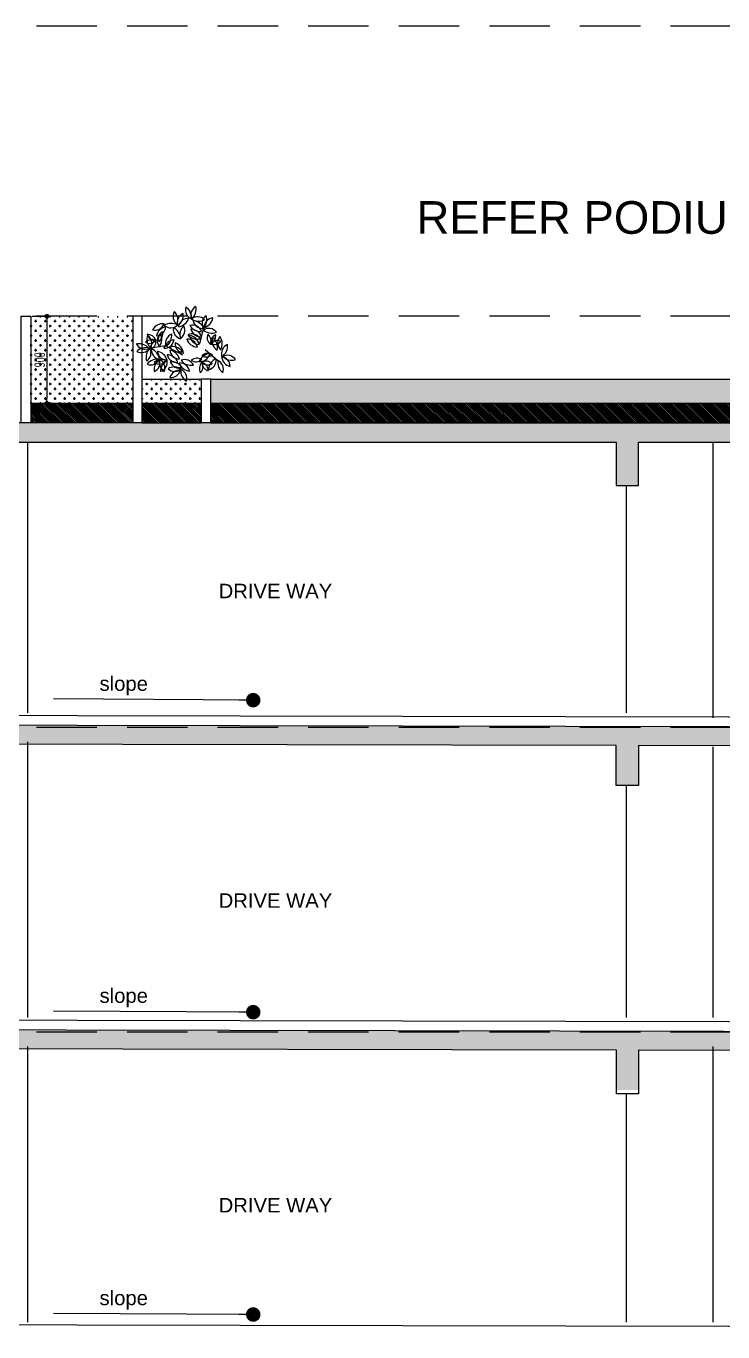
# Model space of a CAD drawing. Header units: millimetres. Extents: x -414464 to 1686, y -90036 to 108605.
# Drawn here: x -352795 to -345584, y 5265 to 18765 of the extents above; entities that cross this region are included whole.
import ezdxf

# ---------------------------------------------------------------- set-up
doc = ezdxf.new("R2010")
doc.units = ezdxf.units.MM
doc.header["$LTSCALE"] = 1000
doc.header["$MEASUREMENT"] = 0
for name, pattern in [('AUDIT_D_120904163729-0', [0]), ('CENTER', [2, 1.25, -0.25, 0.25, -0.25]), ('HIDDEN2', [0.1875, 0.125, -0.0625])]:
    doc.linetypes.add(name, pattern=pattern)
doc.layers.get('0').update_dxf_attribs({"linetype": 'AUDIT_D_120904163729-0'})
for name, color, linetype in [('a-floor finish', 26, 'Continuous'), ('a-hat rcc', 252, 'Continuous'), ('a-pl ele', 225, 'Continuous'), ('a-rcc', 3, 'Continuous'), ('HATCH', 8, 'Continuous'), ('LEVEL', 7, 'Continuous'), ('PRESTXT', 7, 'Continuous'), ('RSP COMMENTS', 30, 'CENTER')]:
    doc.layers.add(name, color=color, linetype=linetype)
doc.styles.add('arial', font='sanss___.ttf')
doc.styles.add('DIM150', font='SIMPLEX.shx', dxfattribs={"width": 0.6})
doc.dimstyles.new('dim150', dxfattribs={"dimtxt": 250, "dimasz": 50, "dimexe": 15, "dimexo": 15, "dimgap": 25, "dimtad": 1, "dimdec": 0, "dimzin": 9, "dimdsep": 32, "dimtxsty": 'DIM150', "dimblk1": 'DOT', "dimblk2": 'DOT', "dimsah": 1, "dimcen": 2.5, "dimclrd": 1, "dimclre": 8, "dimclrt": 2, "dimadec": 0, "dimazin": 0, "dimtfac": 1, "dimtdec": 0, "dimtmove": 2, "dimatfit": 3, "dimldrblk": 'DOT', "dimfxl": 1, "dimarcsym": 0})
pattern_1 = [(49.99999999999999, (-363860.9501798373, 15764.99993706564), (143.4520365201507, -12.55042699651902), [15, -165]), (355, (-363860.9501798373, 15764.99993706564), (-27.7502667226, 150.4384267400024), [12, -132]), (100.45144446, (-363848.9958436373, 15763.95406826564), (115.7017693454224, 137.8879981937259), [12.74803839999999, -140.2284223999999]), (46.18420000000002, (-363860.9501798373, 15804.99993706564), (213.4482661343145, -33.10385615861531), [22.49999999999998, -247.4999999999999]), (96.63563549, (-363843.1628308373, 15802.24127566564), (186.9323891348457, 194.8237201549101), [19.1220684, -210.342752]), (351.1841639899999, (-363860.9501798373, 15804.99993706564), (186.9323890109546, 194.823720053998), [18, -198.0000002]), (21, (-363840.9501798373, 15794.99993706564), (119.3814104236923, -80.52377813306776), [15, -165]), (326.0000000000001, (-363840.9501798373, 15794.99993706564), (48.66306638431634, 145.0300090093706), [12, -132]), (71.45144474, (-363831.0017290373, 15788.28962226564), (168.0444753459942, 64.50623056127077), [12.748038, -140.2284224]), (37.50000000000001, (-363860.9501798373, 15764.99993706564), (2.431971063458134, 66.5787707662623), [0, -130.4, 0, -134, 0, -132.5]), (7.499999999999999, (-363860.9501798373, 15764.99993706564), (52.61390748842972, 78.88234237647205), [0, -76.39999999999999, 0, -127.4, 0, -50.5]), (327.5, (-363905.5501798373, 15764.99993706564), (106.7644872344818, -4.510974346875951), [0, -50, 0, -156, 0, -207]), (317.5, (-363925.5501798373, 15764.99993706564), (116.6372338684772, 20.02099646646354), [0, -65, 0, -103.6, 0, -147])]
pattern_2 = [(134.9999999999935, (-6116426.701863645, -434587.1512621638), (-8.838834764832848, -8.838834764830837), [])]

# ---------------------------------------------------------------- blocks, each defined once
blk = doc.blocks.new('_DOT')
at = {"color": 0, "linetype": 'ByBlock'}
blk.add_line((-0.5, 0), (-1, 0), dxfattribs=at)
at = {"color": 0, "linetype": 'ByBlock', "const_width": 0.5}
blk.add_lwpolyline([(-0.25, 0, 1), (0.25, 0, 1)], format="xyb", close=True, dxfattribs=at)
blk = doc.blocks.new('*D293')
at = {"layer": 'RSP COMMENTS', "color": 8, "lineweight": -2, "transparency": 16777216}
for p, q in [((-352731.65586498, 15764.99988144761), (-352564.4742643102, 15764.99988144761)), ((-352731.65586485, 14864.99987764875), (-352564.4742643102, 14864.99987764875))]:
    blk.add_line(p, q, dxfattribs=at)
at = {"layer": 'RSP COMMENTS', "color": 1, "lineweight": -2, "transparency": 16777216}
blk.add_line((-352579.4742643102, 15714.99988144761), (-352579.4742643102, 14914.99987764875), dxfattribs=at)
at = {"layer": 'RSP COMMENTS', "color": 1, "lineweight": -2, "transparency": 16777216, "xscale": 50, "yscale": 50, "zscale": 50}
for p, rotation in [((-352579.4742643102, 15764.99988144761), 90), ((-352579.4742643102, 14864.99987764875), 270)]:
    blk.add_blockref('_DOT', p, dxfattribs=dict(at, rotation=rotation))
at = {"layer": 'RSP COMMENTS', "color": 2, "transparency": 16777216, "insert": (-352654.4742643101, 15314.99987954828), "char_height": 100, "attachment_point": 5, "rotation": 90, "style": 'DIM150'}
blk.add_mtext('900', dxfattribs=at)
blk = doc.blocks.new('TREE-17')
at = {"color": 0}
for p, q in [((341.2063481063415, 76.08049729590857), (439.5253394367937, 469.6089282176326)), ((-492.0639229087792, 34.20261158720677), (-892.4792120700404, -30.59589307013812)), ((-67.61332812723049, -194.9250931749484), (-492.0639229087792, 34.20261158720677)), ((465.4002729997337, -61.1028834665558), (777.180041024887, -320.5727781560636))]:
    blk.add_line(p, q, dxfattribs=at)
for centre, radius, start, end in [((227.4387369000651, 901.3296512711895), 237.6163242794037, 163.7100079110111, 247.8728414424791), ((-157.3556328936647, 715.3838297343682), 297.2634357030313, 353.3993219918131, 58.18352736167564), ((357.2275684348606, 772.7195907607311), 237.6163242794037, 118.4870682598136, 202.6499017912816), ((-45.79653065469392, 914.895999229826), 297.2634357030313, 308.1763823406156, 12.96058771047814), ((-68.06119901073907, 737.842910633386), 237.6163242794037, 149.7853300505897, 233.9481635820576), ((-486.2947270069672, 649.9607643697746), 297.2634357030313, 339.4746441313917, 44.25884950125418), ((33.86250198535345, 595.0993262929478), 237.6163242794037, 114.6273295396747, 198.7901630711426), ((-358.6769759321287, 764.082502521771), 297.2634357030313, 304.3166436204767, 9.10084899033921), ((60.26318202210314, 458.5472677199505), 237.6163242794037, 87.63769507266102, 171.800528604129), ((-212.8347721522841, 787.2721724621588), 297.2634357030313, 277.3270091534631, 342.1112145233256), ((286.0290006001778, 495.3901919736163), 237.6163242794037, 44.39017946028559, 128.5530129917535), ((312.3305962719787, 921.9470834162421), 297.2634357030313, 234.0794935410876, 298.8636989109501), ((156.8421398577811, 340.4427015554029), 297.2634357030313, 21.15985209033531, 85.94405746019783), ((410.7381497294009, 684.2149688244899), 237.6163242794037, 191.4705380095333, 275.6333715410013), ((633.0735276268861, 577.5784232025835), 237.6163242794037, 128.957157633819, 213.119991165287), ((210.923206807307, 644.1491540383649), 297.2634357030313, 318.6464717146211, 23.43067708448358), ((362.8064009596892, 756.8018158123232), 297.2634357030313, 284.9564041886413, 349.7406095585038), ((677.1299021949126, 467.2447538310298), 237.6163242794037, 95.26709010783921, 179.4299236393072), ((-545.4291870164852, 268.7970892362864), 297.2634357030313, 86.04156882693974, 150.8257741968023), ((-748.9161725668637, 644.6103437705533), 237.6163242794037, 256.3522547461378, 340.5150882776057), ((-416.8927098829699, 205.8868237445931), 297.2634357030313, 102.6437939810393, 167.4279993509018), ((-719.2760858461661, 507.8915414446601), 237.6163242794037, 272.9544799002373, 357.1173134317053), ((-450.4440994732249, 157.670156735192), 237.6163242794037, 134.0390536301959, 218.2018871616638), ((-474.4059865625277, 200.4894829566692), 190.093059423523, 116.8531187657008, 201.0159522971688), ((-793.4509616956748, 323.3778038353994), 237.810748562425, 306.5424328465028, 11.32663821636529), ((-876.8317979298699, 186.5853115294231), 297.2634357030313, 323.7283677109979, 28.51257308086043), ((-351.0205969241615, 276.4022464918307), 297.2634357030313, 59.35408361163248, 124.138288981495), ((-364.0433167744595, 703.5707897387547), 237.6163242794037, 229.6647695308305, 313.8276030622985), ((-63.46595991383583, 431.1199433762449), 237.6163242794037, 171.7914955592973, 255.9543290907652), ((-418.2984734353777, 192.9258147332221), 297.2634357030313, 1.480809640099253, 66.26501500996181), ((91.14384615638483, 307.3761786865871), 237.6163242794037, 122.5379534442609, 206.7007869757288), ((-320.9170621555932, 420.7268002692945), 297.2634357030313, 312.2272675250629, 17.0114728949254), ((144.7701021394059, 81.32194165823603), 237.6163242794037, 29.83669780076655, 113.9995313322345), ((158.6010597793684, 292.0470412959912), 237.6163242794037, 19.94021220784891, 104.1030457393169), ((359.0952547932575, 669.4654209991786), 297.2634357030313, 209.6295262886509, 274.4137316585135), ((112.1306990856137, 137.0827289250083), 297.2634357030313, 23.09216464010061, 87.87637000996315), ((354.2907368506603, 489.2205878407331), 237.6163242794037, 193.4028505592986, 277.5656840907666), ((554.5576815390559, 213.3665909140473), 237.6163242794037, 38.78509875309116, 122.9479322845591), ((622.3958251735494, 635.315097061648), 297.2634357030313, 228.4744128338932, 293.2586182037557), ((703.8478134894576, 230.6910746632711), 190.093059423523, 153.3162859617388, 237.4791194932068), ((374.2261223557471, 139.9123530358411), 237.810748562425, 343.0056000425408, 47.78980541240338), ((-1126.161488155758, -214.329787736795), 297.2634357030313, 38.17638234061555, 102.9605877104781), ((-983.9850796867795, 188.6943113526431), 237.6163242794037, 208.4870682598135, 292.6499017912815), ((-805.2031221940815, -54.34349193229718), 237.810748562425, 69.2681932653296, 134.0523986351921), ((-874.3027863275893, 280.4944867719532), 190.093059423523, 239.5788791845276, 323.7417127159956), ((-702.3459608504018, 176.1453024788862), 237.6163242794037, 152.0050769050655, 236.1679104365335), ((-938.1939885175489, 71.17054903037933), 237.810748562425, 24.04525361413207, 88.8294589839946), ((-749.1786658445308, 356.0642895036945), 190.093059423523, 194.3559395333301, 278.518773064798), ((-1116.861788714112, 72.12999580494215), 297.2634357030313, 341.6943909858675, 46.47859635573001), ((-909.0153589717047, 139.9093126649605), 190.093059423523, 284.3559395333301, 8.518773064798038), ((-624.1216184983896, -49.10601000817405), 237.810748562425, 114.0452536141321, 178.8294589839946), ((-245.248803590348, -119.5781326482902), 297.2634357030313, 97.39461287447604, 162.1788182443386), ((-518.7344325603153, 208.8243130170376), 237.6163242794037, 267.705298793674, 351.8681323251421), ((-249.0266853633038, 93.55019123895181), 237.6163242794037, 112.3579563125483, 196.5207898440163), ((-634.5669546282552, 277.9444871029918), 297.2634357030313, 302.0472703933503, 6.831475763212894), ((-318.2464881152082, -283.32859841959), 297.2634357030313, 38.75907911597122, 103.5432844858338), ((-180.1761073979251, 121.1205646907547), 237.6163242794037, 209.0697650351692, 293.2325985666372), ((-20.72554190891606, 89.70390555573249), 237.6163242794037, 177.3079846344395, 261.4708181659075), ((-351.0165463023986, -181.4978790782989), 297.2634357030313, 6.997298715241457, 71.78150408510399), ((48.44767855837199, -48.26953548767051), 237.6163242794037, 12.17927995162549, 96.34211348309347), ((298.0719504652843, 298.6170143336858), 297.2634357030313, 201.8685940324275, 266.65279940229), ((277.4145205138084, 487.582958550156), 297.2634357030313, 219.5260118815685, 284.3102172514311), ((40.21312827380098, -10.49063744096929), 297.2634357030313, 14.77631137385225, 79.56051674371477), ((330.7567438309379, 302.921173170871), 237.6163242794037, 185.0869972930502, 269.2498308245183), ((787.0933108425997, 112.2033493554554), 190.093059423523, 108.5392256129363, 192.7020591444043), ((489.1704337334559, 279.9328782437005), 237.810748562425, 298.2285396937384, 3.012745063600883), ((761.9380943131, -31.78989942014596), 190.093059423523, 63.31628596173879, 147.4791194932068), ((671.1593726855535, 297.8317917134482), 237.810748562425, 253.0056000425408, 317.7898054124033), ((873.9242385186553, 134.6163377202683), 237.6163242794037, 157.2141116238029, 241.3769451552709), ((470.5638314535208, -6.603128304508573), 297.2634357030313, 346.9034257046049, 51.68763107446745), ((1009.949113291997, 101.939142413401), 237.6163242794037, 140.6118864697034, 224.7747200011713), ((583.0541906357575, 81.85729532766709), 297.2634357030313, 330.3012005505053, 35.0854059203679), ((1102.042322044104, -153.2437980184695), 237.6163242794037, 113.9244012543961, 198.087234785864), ((711.6054884782825, 20.54237682636449), 297.2634357030313, 303.613715335198, 8.397920705060635), ((-962.7520974016916, -309.4954216811238), 297.2634357030313, 71.86644986659537, 136.6506552364579), ((-1068.011721735511, 104.7061802679309), 237.6163242794037, 242.1771357857934, 326.3399693172614), ((-662.3243688528128, -239.4557828957113), 297.2634357030313, 134.3798302423097, 199.1640356121721), ((-1078.352011669933, -141.6623476145687), 237.6163242794037, 304.6905161615076, 28.85334969297559), ((-690.8782047385284, -587.7500321892221), 297.2634357030313, 79.21603591220686, 144.0002412820694), ((-848.2589326290581, -190.4165927953218), 237.6163242794037, 249.5267218314048, 333.6895553628729), ((-592.3341089297719, -62.02922539579595), 237.6163242794037, 175.4298330318768, 259.5926665633448), ((-931.3360597802493, -322.2603397760904), 297.2634357030313, 5.119147112678807, 69.90335248254137), ((-467.1474746826971, -540.8981432426153), 297.2634357030313, 124.4389755634044, 189.2231809332669), ((-562.2697675686031, -592.5345340749845), 297.2634357030313, 67.96763580149727, 132.7518411713598), ((-860.0468527706507, -372.7534606919289), 237.6163242794037, 294.7496614826023, 18.91249501407036), ((-448.3930819535562, -79.37505837649951), 237.6163242794037, 185.2670901078393, 269.4299236393072), ((-737.9501439348496, -393.6985596117229), 297.2634357030313, 14.95640418864125, 79.74060955850376), ((-343.2446565264072, -351.3562578012134), 297.2634357030313, 169.2160359122069, 234.0002412820693), ((-740.578095920424, -508.7369856918594), 237.6163242794037, 339.5267218314048, 63.6895553628728), ((-462.7534596125297, -480.6207263106844), 297.2634357030313, 22.50623623792006, 87.29044160778254), ((-217.0050514248833, -130.9776576746153), 237.6163242794037, 192.816922157118, 276.979755688586), ((-149.6961876495443, -48.707789854765), 237.6163242794037, 185.2670901078393, 269.4299236393072), ((-439.2532496309541, -363.0312910899884), 297.2634357030313, 14.95640418864125, 79.74060955850376), ((-29.78905324886364, -538.6253888091669), 237.6163242794037, 26.17445805221169, 110.3372915836796), ((275.8237876133826, -504.0100589119029), 237.810748562425, 62.28280112293719, 127.0670064927997), ((247.9587880397048, -163.2538742800607), 190.093059423523, 232.5934870421352, 316.7563205736031), ((344.9474230211526, -110.777377321072), 237.6163242794037, 265.0787072017872, 349.2415407332551), ((603.0961575161964, -451.367727229408), 297.2634357030313, 94.76802128258915, 159.5522266524517), ((529.733791546274, -340.343527457946), 190.093059423523, 53.74421303635108, 137.907046567819), ((495.0311390579045, -0.2156669755131588), 237.810748562425, 243.4335271171531, 308.2177324870156), ((496.4064707309772, -312.9061373786899), 237.6163242794037, 283.0447304766568, 7.207564008124736), ((847.0238700679802, -557.2624240876539), 297.2634357030313, 112.7340445574588, 177.5182499273213), ((831.5262996941638, -464.5574351065225), 237.6163242794037, 358.8869612632403, 83.04979479470825), ((1154.218964993797, -184.3575076727793), 297.2634357030313, 188.5762753440423, 253.3604807139048), ((1004.370453298634, -434.7401538780323), 237.6163242794037, 34.04496177415525, 118.2077953056232), ((1106.84498627864, -19.8407375582392), 297.2634357030313, 223.7342758549572, 288.5184812248198), ((-639.1222992667863, -172.1344342371813), 237.6163242794037, 238.2783217206953, 322.4411552521632), ((-314.7810400291746, -581.3203459647848), 297.2634357030313, 117.2211779165337, 182.0053832863962), ((-683.4410397519059, -365.1436585620177), 237.6163242794037, 287.5318638357317, 11.69469736719963), ((-268.5349656326398, -774.0313356315382), 297.2634357030313, 57.53662177245099, 122.3208271423135), ((-268.0033242541067, -346.6646629375537), 237.6163242794037, 227.847307691649, 312.010141223117), ((-113.342447931569, -846.3178762726384), 297.2634357030313, 92.69462228336597, 157.4788276532285), ((-358.9997013197681, -496.6107567714425), 237.6163242794037, 263.005308202564, 347.168141734032), ((-347.34631759689, -649.1454677485526), 297.2634357030313, 30.54698730543736, 95.33119267529989), ((-152.9210609738184, -268.5651540707695), 237.6163242794037, 200.8576732246353, 285.0205067561034), ((-143.7473775220969, -619.7676464745673), 237.6163242794037, 9.572232898112114, 93.73506642958007), ((121.3969604469203, -284.5945037334823), 297.2634357030313, 199.2615469789141, 264.0457523487766), ((176.6235540636881, -574.7211637819782), 297.2634357030313, 172.5740617636068, 237.3582671334694), ((-210.8090810528192, -755.1055001828718), 237.6163242794037, 342.8847476828047, 67.04758121427278), ((128.5342670933642, -141.6665977390148), 297.2634357030313, 215.8637721330136, 280.6479775028762), ((565.8658388941149, -524.858360488819), 237.810748562425, 139.7856218905665, 204.569827260429), ((227.1535554286856, -478.3263865814442), 190.093059423523, 310.0963078097645, 34.25914134123245), ((491.2758371771379, -528.4279111684664), 190.093059423523, 40.09630780976446, 124.2591413412324), ((537.8078110845127, -189.7156277030372), 237.810748562425, 229.7856218905665, 294.569827260429), ((349.5652964406945, -558.2150983873653), 190.093059423523, 355.319247460962, 79.48208099242997), ((621.1681657073386, -350.5540356618949), 237.810748562425, 185.008561541764, 249.7927669116266), ((1069.193702324952, -376.1926650681198), 297.2634357030313, 169.2160359122069, 234.0002412820693), ((671.8602629309353, -533.5733929587659), 237.6163242794037, 339.5267218314048, 63.6895553628728)]:
    blk.add_arc(centre, radius, start, end, dxfattribs=at)
blk = doc.blocks.new('T8 levels')
at = {"layer": 'LEVEL', "color": 8, "linetype": 'HIDDEN2', "ltscale": 5}
for p, q in [((0, -88802.83089827857), (-83963.52431329264, -88802.83089827857)), ((0, -91802.83089827858), (-83963.52431361185, -91802.83089827858)), ((0, -96052.83089827858), (-83963.52431396028, -96052.83089827858)), ((0, -99202.83089827733), (-83963.52431381837, -99202.83089827733))]:
    blk.add_line(p, q, dxfattribs=at)

msp = doc.modelspace()

# ---------------------------------------------------------------- hatches: boundary and pattern name
at = {"layer": 'a-hat rcc'}
h = msp.add_hatch(dxfattribs=at)
h.set_pattern_fill('AR-CONC', color=256, scale=20, style=0)
h.set_pattern_definition([(49.99999999999999, (-443911.6981701168, -158031.8680164106), (143.4520365201507, -12.55042699651902), [15, -165]), (355, (-443911.6981701168, -158031.8680164106), (-27.7502667226, 150.4384267400024), [12, -132]), (100.45144446, (-443899.7438339168, -158032.9138852105), (115.7017693454224, 137.8879981937259), [12.74803839999998, -140.2284223999997]), (46.18420000000002, (-443911.6981701168, -157991.8680164106), (213.4482661343145, -33.10385615861531), [22.49999999999996, -247.4999999999997]), (96.63563549, (-443893.9108211168, -157994.6266778106), (186.9323891348457, 194.8237201549101), [19.1220684, -210.342752]), (351.1841639899999, (-443911.6981701168, -157991.8680164106), (186.9323890109546, 194.823720053998), [18, -198.0000002]), (21, (-443891.6981701168, -158001.8680164106), (119.3814104236923, -80.52377813306776), [15, -165]), (326.0000000000001, (-443891.6981701168, -158001.8680164106), (48.66306638431634, 145.0300090093706), [12, -132]), (71.45144474, (-443881.7497193168, -158008.5783312105), (168.0444753459942, 64.50623056127077), [12.748038, -140.2284224]), (37.50000000000001, (-443911.6981701168, -158031.8680164106), (2.431971063458134, 66.5787707662623), [0, -130.4, 0, -134, 0, -132.5]), (7.499999999999999, (-443911.6981701168, -158031.8680164106), (52.61390748842972, 78.88234237647205), [0, -76.39999999999999, 0, -127.4, 0, -50.5]), (327.5, (-443956.2981701168, -158031.8680164106), (106.7644872344818, -4.510974346875951), [0, -50, 0, -156, 0, -207]), (317.5, (-443976.2981701168, -158031.8680164106), (116.6372338684772, 20.02099646646354), [0, -65, 0, -103.6, 0, -147])])
h.paths.add_polyline_path([(-356300.23398626, 14464.99987758169), (-353730.6029654876, 14464.99987758169), (-353730.6029654854, 14014.99987607952), (-353500.6029654368, 14014.99987883426), (-353500.6029654362, 14464.99988033735), (-346688.0387433838, 14464.99987758262), (-346688.0387433838, 14014.99987745617), (-346458.0387433843, 14014.99987745761), (-346458.0387433838, 14464.99987758405), (-339954.2822800393, 14464.99987944237), (-339954.2822800383, 14564.99987753316), (-340104.0247951208, 14564.99987754257), (-340104.0247951227, 15440.2332811545), (-339854.282280036, 15440.23333525875), (-339854.2822800365, 15539.67131723122), (-340304.0570331619, 15539.67126313256), (-340304.0570331609, 14664.99987760963), (-342914.9231925851, 14664.99987760683), (-342914.9231925828, 14664.99987758075), (-353455.2339862564, 14664.99987757889), (-353455.2339861577, 14664.99987758075), (-356300.2339861586, 14664.99987758169)])
h = msp.add_hatch(dxfattribs=at)
h.set_pattern_fill('AR-CONC', color=256, scale=20, style=0)
h.set_pattern_definition(pattern_1)
h.paths.add_polyline_path([(-340466.457923527, 11514.99993690181), (-366008.7800176406, 11564.99931587659), (-366008.7800171041, 8364.999877634364), (-365757.8220099235, 8364.999877634364), (-365757.8220099235, 8414.999878603172), (-365757.8220099235, 11364.9998775435), (-360503.0501962507, 11354.61107552862), (-360503.0296580109, 10914.99987818701), (-360273.0296580025, 10914.99987816118), (-360273.051095173, 11354.15637664348), (-353730.6029654865, 11341.22222230681), (-353730.6029654865, 10914.99987817409), (-353500.6029654364, 10914.99987817409), (-353500.6029654364, 11340.76752164444), (-346688.0387433838, 11327.29935875956), (-346688.0387433838, 10914.99987817409), (-346458.0387433838, 10914.99987817409), (-346458.1141675266, 11326.84480720776), (-340466.457923527, 11314.99987807878)])
h = msp.add_hatch(dxfattribs=at)
h.set_pattern_fill('AR-CONC', color=256, scale=20, style=0)
h.set_pattern_definition(pattern_1)
h.paths.add_polyline_path([(-353500.6508966488, 8190.514388751234), (-346686.0748665214, 8177.175369204359), (-346685.8649189725, 7764.999878170835), (-346458.0387433838, 7764.999878170835), (-346458.1136612108, 8176.728372723835), (-340466.457923527, 8164.999878075518), (-340466.457923527, 8364.999877634364), (-366008.6821407086, 8414.999686037696), (-366008.7800171041, 8414.999257203788), (-366008.7800172578, 5214.99987763291), (-365757.8220099236, 5214.99987763291), (-365757.8220099236, 5264.999878601484), (-365757.8220099235, 8214.999877540242), (-360503.0296580109, 8204.221793143544), (-360503.0296580109, 7764.999878183746), (-360273.0296580025, 7764.999878157923), (-360273.0296580106, 8203.771559998826), (-353730.6029654865, 8190.964528069004), (-353730.6029654865, 7764.999878170835), (-353500.6029654364, 7764.999878170835)])
at = {"layer": 'HATCH'}
h = msp.add_hatch(dxfattribs=at)
h.set_pattern_fill('CROSS', color=256, scale=199.9999999999999, angle=-6.111394473221288e-09, style=0)
h.set_pattern_definition([(359.9999999938886, (-424157.9075173365, 14564.99988172514), (50.00000000533321, 49.99999999466681), [24.99999999999999, -74.99999999999999]), (89.9999999938886, (-424145.4075173379, 14552.49988172328), (-49.99999999466678, 50.00000000533321), [25, -75.00000000000001])])
h.paths.add_polyline_path([(-352746.6558647553, 14864.99987764857), (-351691.9742642329, 14864.99987776143), (-351691.9742644175, 15764.99988155936), (-352746.6558649575, 15764.99988144667)])
h = msp.add_hatch(dxfattribs=at)
h.set_pattern_fill('CROSS', color=256, scale=199.9999999999999, angle=-6.111394473221288e-09, style=0)
h.set_pattern_definition([(359.9999999938886, (-424157.9075173389, 15164.99988172421), (50.00000000533321, 49.99999999466681), [24.99999999999999, -74.99999999999999]), (89.9999999938886, (-424145.4075173398, 15152.49988172328), (-49.99999999466678, 50.00000000533321), [25, -75.00000000000001])])
h.paths.add_polyline_path([(-351591.9742643654, 15114.99987760869), (-350983.3961431563, 15114.99987754257), (-350983.3961432189, 14864.99987757371), (-351591.9742642872, 14864.99987777354)])
h = msp.add_hatch(dxfattribs=at)
h.set_pattern_fill('CROSS', color=256, scale=199.9999999999999, angle=49.87796326088694, style=0)
h.set_pattern_definition([(90, (-6120311.531729636, -434683.7556692145), (-49.99999999999432, 50.00000000000569), [25, -75.00000000000001]), (179.9999999999935, (-6120299.031729636, -434671.2556692135), (-50.00000000000568, -49.99999999999432), [24.99999999999999, -74.99999999999997])])
h.paths.add_polyline_path([(-350883.3961432024, 14864.9998775733), (-350883.3961432071, 15114.9998775612), (-342004.0570331619, 15114.99987759379), (-342004.057033221, 14864.99987759007)])
h = msp.add_hatch(dxfattribs=at)
h.set_pattern_fill('ANSI31', color=256, scale=99.99999999999997, angle=49.87796326088694, style=0)
h.set_pattern_definition(pattern_2)
h.paths.add_polyline_path([(-352746.6558648252, 14864.99987764874), (-351691.9742641442, 14864.99987776143), (-351691.9742641009, 14664.99987776143), (-352746.655864829, 14664.99987756492)])
h = msp.add_hatch(dxfattribs=at)
h.set_pattern_fill('ANSI31', color=256, scale=99.99999999999997, angle=49.87796326088694, style=0)
h.set_pattern_definition(pattern_2)
h.paths.add_polyline_path([(-351591.9742644492, 14664.99987764408), (-350983.3961432532, 14664.99987757796), (-350983.3961432322, 14864.99987757144), (-351591.9742644278, 14864.99987763663)])
h = msp.add_hatch(dxfattribs=at)
h.set_pattern_fill('ANSI31', color=256, scale=99.99999999999997, angle=49.87796326088694, style=0)
h.set_pattern_definition([(134.9999999999935, (-6099562.173022286, -434537.1512620977), (-8.838834764832848, -8.838834764830837), [])])
h.paths.add_polyline_path([(-350883.3961432024, 14864.9998775733), (-350883.3961432029, 14664.99987756399), (-342004.0570331572, 14664.99987758075), (-342004.0570331581, 14864.99987758914)])

# ---------------------------------------------------------------- linework, layer by layer
msp.add_line((-350983.3961430916, 14864.99987783687, -0.1333558576437822), (-351591.9742642872, 14864.99987777354, -0.1333558576437822))
at = {"layer": 'a-floor finish', "ltscale": 3}
for points, elevation in [([(-365757.822010686, 11664.9999363656), (-340466.4579235261, 11614.99993636979)], -0.2566849762540085), ([(-365757.8220099235, 8514.999877102346), (-340466.4579235261, 8464.999877102346)], -0.3699873558307315), ([(-365757.8220099236, 5364.999877101094), (-340466.4579238102, 5314.999877100889)], -0.3699873558307244)]:
    msp.add_lwpolyline(points, dxfattribs=dict(at, elevation=elevation))
at = {"layer": 'a-pl ele'}
for p, q in [((-352780.998308535, 14464.99987758262, -5465.733513763345), (-352780.998308535, 11664.99993636764, -5465.733513763345)), ((-345688.0387433838, 14464.9998778038, -0.4933164744409578), (-345688.0387433838, 11614.99993636898, -0.4933164744409578)), ((-346584.8328421107, 14014.99987745689, -0.4933164744409578), (-346584.8328421107, 11664.9999363688, -0.4933164744409578)), ((-352780.998308535, 11364.99987807878, -0.2566849762537456), (-352780.998308535, 8514.999878687573, -0.2566849762537456)), ((-345688.0387433838, 11314.99987807878, 5464.983512312651), (-345688.0387433838, 8514.999878687573, 5464.983512312651)), ((-346584.8328421107, 10914.99987817407, 5464.983512312651), (-346584.8328421107, 8514.999878687573, 5464.983512312651)), ((-352780.998308535, 8214.99987807552, -0.3699873558304686), (-352780.998308535, 5364.999878684313, -0.3699873558304686)), ((-345688.0387433838, 8214.99987807552, 5464.870209933075), (-345688.0387433838, 5364.999878684313, 5464.870209933075)), ((-346584.9072757594, 7726.97571352753, -0.3699873558307445), (-346584.8328421107, 5364.999878684313, 5464.870209933075))]:
    msp.add_line(p, q, dxfattribs=at)
at = {"layer": 'a-rcc'}
for points, elevation in [([(-352846.6558646637, 14664.99987764595), (-352846.6558648159, 15764.99988143643), (-352746.655864815, 15764.99988144667), (-352746.6558648299, 14664.99987764967)], -0.1333558576437822), ([(-351591.9742642653, 14664.99987778099), (-351591.9742644171, 15764.99988157147), (-351691.9742644175, 15764.99988155936), (-351691.9742641009, 14664.99987776143)], -0.1333558576437822), ([(-350883.3961431819, 14664.99987785456), (-350883.396143269, 15114.99987757889), (-350983.3961432695, 15114.99987756865), (-350983.3961430152, 14664.99987783873)], -0.1333558576437822), ([(-365757.822009252, 11564.99993690181), (-340466.4579223908, 11514.99993690181)], -0.2566849762540085), ([(-340466.4579242413, 11314.99987807878), (-346458.1141744099, 11326.84480722137), (-346458.0387433838, 10914.99987817409), (-346688.0387433838, 10914.99987817409), (-346687.2236472353, 11327.29774734757), (-353500.6029654364, 11340.76752164444), (-353500.6029654364, 10914.99987817409), (-353730.6029654865, 10914.99987817409), (-353729.7603445095, 11341.22055647935), (-360273.051095173, 11354.15637664348), (-360273.0296580025, 10914.99987817409), (-360503.0296580109, 10914.99987817409), (-360503.0501962507, 11354.61107552862), (-360503.0501962507, 11354.61107552862), (-360503.0501962507, 11354.61107552862), (-360503.0501962507, 11354.61107552862), (-360503.0501962507, 11354.61107552862), (-365757.8220097951, 11364.9998775435)], -0.2566849762540085), ([(-366008.7800171842, 8414.999877634364), (-340466.4579226748, 8364.999877634364)], -0.3699873558307315), ([(-340466.4579242413, 8164.999878075519), (-346458.1136612108, 8176.728372723835), (-346458.1131770326, 7726.975713527559), (-346685.9393526213, 7726.975713527559), (-346685.8649189725, 8177.174203875988), (-353500.6508966488, 8190.514388751234), (-353500.6502723985, 7740.833284904763), (-353730.6502724485, 7740.833284904763), (-353730.6029654865, 8190.964528069004), (-360273.0296580106, 8203.771559998826), (-360273.0507580925, 7754.220972260943), (-360503.0507581009, 7754.220972260943), (-360503.0296580109, 8204.221793143544), (-360503.0296580109, 8204.221793143544), (-360503.0296580109, 8204.221793143544), (-360503.0296580109, 8204.221793143544), (-360503.0296580109, 8204.221793143544), (-365757.8220097951, 8214.999877540242)], -0.3699873558307315)]:
    msp.add_lwpolyline(points, dxfattribs=dict(at, elevation=elevation))
at = {"layer": 'a-rcc', "linetype": 'ByBlock', "elevation": -0.1333558576437822}
msp.add_lwpolyline([(-356300.2339861599, 14464.99987758169), (-353730.6029653875, 14464.99987758169), (-353730.6029654853, 14014.99987745689), (-353500.6029654369, 14014.99987745689), (-353500.6029654364, 14464.99987758262), (-346688.0387433838, 14464.99987758262), (-346688.0387433838, 14014.99987745689), (-346458.0387433843, 14014.99987745689), (-346458.0387433838, 14464.99987758262), (-346458.0387433838, 14464.99987758262), (-346458.0387433838, 14464.99987758262), (-339954.2822800393, 14464.99987945085), (-339954.2822800383, 14564.99987754164), (-340104.0247951208, 14564.99987754257), (-340104.0247951227, 15440.2332811545), (-339854.282280036, 15440.23333525875), (-339854.2822800365, 15539.67131723122), (-340304.0570331619, 15539.67126313256), (-340304.0570331609, 14664.99987760963), (-342004.0570331595, 14664.99987760683), (-342004.0570331572, 14664.99987758075), (-353455.2339862564, 14664.99987757889), (-353455.2339861577, 14664.99987758075), (-356300.2339861586, 14664.99987758169)], close=True, dxfattribs=at)
at = {"layer": 'HATCH'}
msp.add_line((-351691.9742641205, 14864.99987776143, -0.1333558576437822), (-352746.6558648499, 14864.99987764874, -0.1333558576437822), dxfattribs=at)
at = {"layer": 'HATCH', "elevation": -0.1333558576437822}
for points in [[(-351591.9742643673, 15114.99987760776), (-350983.3961431582, 15114.9998775435), (-350983.3961432187, 14864.99987757424), (-351591.9742644273, 14864.9998776385)], [(-350883.3961432024, 14864.9998775733), (-350883.3961432071, 15114.9998775612), (-342004.0570331619, 15114.99987759379), (-342004.057033221, 14864.99987759007)], [(-350983.3961430776, 14864.99987781638), (-351591.9742642872, 14864.99987775119), (-351591.9742642653, 14664.99987778099), (-350983.3961430572, 14664.99987784525)], [(-350883.3961432024, 14864.9998775733), (-350883.3961432029, 14664.99987756399), (-342004.0570331572, 14664.99987758075), (-342004.0570331581, 14864.99987758914)]]:
    msp.add_lwpolyline(points, close=True, dxfattribs=at)

# ---------------------------------------------------------------- block references
at = {"color": 88, "xscale": 0.4286523544578812, "yscale": 0.4286523544578812, "zscale": 0.4286523544578812}
msp.add_blockref('TREE-17', (-351142.5407415594, 15446.24599284989, -0.1233291186102901), dxfattribs=at)
at = {"layer": 'a-rcc', "linetype": 'ByBlock'}
msp.add_blockref('T8 levels', (-330500.1052490197, 107567.8308427296, -0.5978767620763387), dxfattribs=at)

# ---------------------------------------------------------------- texts
at = {"layer": 'PRESTXT', "style": 'arial'}
for s, height, p in [('REFER PODIUM ELEVATION', 337.5, (-348754.9423400279, 16617.70266655744, -0.4008196354831171)), ('DRIVE WAY', 150, (-350802.2334669769, 12849.54307542423, -0.380014094864202)), ('slope', 150, (-352034.816355894, 11892.77031572291, -0.01002673903347762)), ('DRIVE WAY', 150, (-350802.2334669769, 9649.543016156786, -0.493316474440925)), ('slope', 150, (-352034.816355894, 8666.88590289501, -0.01002673903347762)), ('DRIVE WAY', 150, (-350802.233466976, 6499.543016155098, -0.4933164744409179)), ('slope', 150, (-352034.816355894, 5541.172270679264, -0.01002673903347762))]:
    msp.add_text(s, height=height, dxfattribs=at).set_placement(p)

# ---------------------------------------------------------------- dimensions: what is measured, and where the dimension line sits
at = {"layer": 'RSP COMMENTS'}
dim = msp.add_linear_dim(base=(-352579.4742643102, 14864.99987764875, -0.1333558576437822), p1=(-352746.6558649798, 15764.99988144761, -0.1333558576437822), p2=(-352746.6558648499, 14864.99987764874, -0.1333558576437822), angle=90, dimstyle='dim150', override={"dimtxt": 100, "dimdec": 0, "dimarcsym": 1}, dxfattribs=at)
dim.commit()
dim.dimension.update_dxf_attribs({"geometry": '*D293', "text_midpoint": (-352654.4742643101, 15314.99987954828, -0.1333558576437822)})

# ---------------------------------------------------------------- leaders
at = {"layer": 'a-rcc', "color": 2, "linetype": 'ByBlock'}
for points in [[(-350444.1255803001, 11796.06955251916, 0.3699873558307244), (-352510.4005999186, 11808.30191601886, 0.3699873558307244)], [(-350444.1255803001, 8570.18513969126, 0.3699873558307244), (-352510.4005999186, 8582.417503190962, 0.3699873558307244)], [(-350444.1255803001, 5444.471507475515, 0.3699873558307244), (-352510.4005999186, 5456.703870975216, 0.3699873558307244)]]:
    msp.add_leader(points, dimstyle='dim150', override={"dimasz": 150, "dimgap": 25, "dimtad": 0}, dxfattribs=at)

doc.saveas('drawing.dxf')
